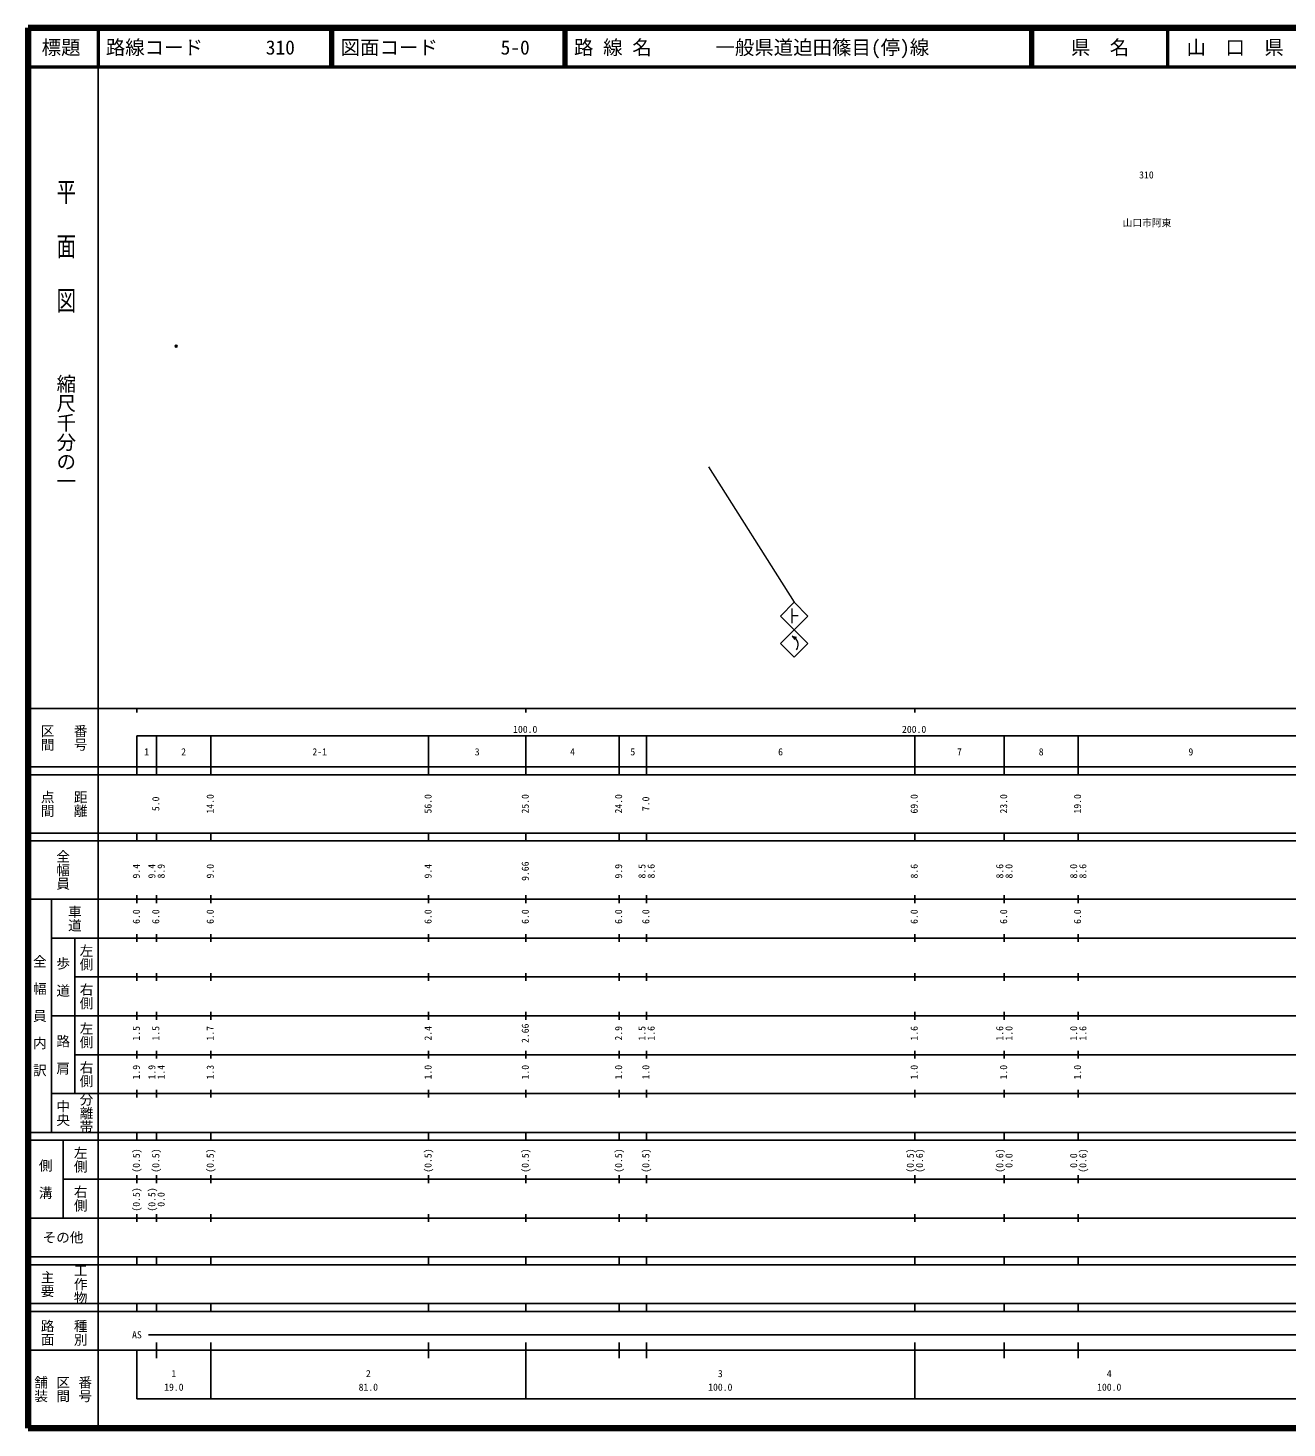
# Model space of a CAD drawing. Units: millimetres on the paper, with parts at other scales. Extents: x 40 to 680, y 20 to 380.
# Drawn here: x 40 to 363.7, y 20 to 380 of the extents above; entities that cross this region are included whole.
import ezdxf
from ezdxf.enums import TextEntityAlignment as Align

# ---------------------------------------------------------------- set-up
doc = ezdxf.new("R2010")
doc.units = ezdxf.units.MM
doc.header["$PDMODE"] = 32
doc.header["$PDSIZE"] = 0.5
doc.layers.add('M-OTRS', color=6, linetype='Continuous')
doc.layers.add('M-TTL-TXT', color=7, linetype='Continuous')
for name, color, linetype, lineweight in [('M-STR-STRC', 7, 'Continuous', 13), ('M-TTL', 2, 'Continuous', 140), ('M-TTL-BAND', 7, 'Continuous', 25), ('M-TTL-LINE', 7, 'Continuous', 50)]:
    doc.layers.add(name, color=color, linetype=linetype, lineweight=lineweight)
doc.styles.add('@ＭＳ ゴシック', font='')
doc.styles.add('ＭＳ ゴシック', font='')
doc.styles.add('ＭＳ 明朝', font='')
doc.styles.get('@ＭＳ ゴシック').set_extended_font_data('@MS Gothic')
doc.styles.get('ＭＳ ゴシック').set_extended_font_data('MS Gothic')
doc.styles.get('ＭＳ 明朝').set_extended_font_data('MS Mincho')

msp = doc.modelspace()

# ---------------------------------------------------------------- linework, layer by layer
at = {"layer": 'M-OTRS'}
msp.add_point((78.113, 298.185), dxfattribs=at)
at = {"layer": 'M-STR-STRC'}
for p, q in [((214.964, 267.151), (237.004, 232.333)), ((233.468, 228.797), (237.004, 232.333)), ((236.378, 230.691), (236.378, 226.964)), ((237.004, 232.333), (240.539, 228.797)), ((237.004, 225.261), (233.468, 228.797)), ((236.378, 228.952), (238.046, 228.952)), ((240.539, 228.797), (237.004, 225.261)), ((233.468, 221.726), (237.004, 225.261)), ((236.458, 223.62), (237.203, 222.733)), ((236.458, 223.62), (237.629, 223.371)), ((237.004, 225.261), (240.539, 221.726)), ((237.004, 218.19), (233.468, 221.726)), ((240.539, 221.726), (237.004, 218.19))]:
    msp.add_line(p, q, dxfattribs=at)
msp.add_open_spline([(237.629, 220.142), (237.944, 220.678), (238.106, 221.095), (238.055, 221.739), (237.98, 222.7), (237.226, 223.098), (236.458, 223.62)], degree=3, knots=[0, 0, 0, 0, 1, 1, 1, 2, 2, 2, 2], dxfattribs=at)
at = {"layer": 'M-TTL'}
for p, q in [((40, 380), (40, 20)), ((680, 380), (40, 380)), ((40, 20), (680, 20))]:
    msp.add_line(p, q, dxfattribs=at)
at = {"layer": 'M-TTL-BAND'}
for p, q in [((58, 370), (58, 20)), ((40, 205), (579, 205)), ((68, 205), (68, 204)), ((168, 205), (168, 204)), ((268, 205), (268, 204)), ((68, 198), (579, 198)), ((68, 198), (68, 188)), ((73, 188), (73, 198)), ((87, 188), (87, 198)), ((143, 188), (143, 198)), ((168, 188), (168, 198)), ((192, 188), (192, 198)), ((199, 188), (199, 198)), ((268, 188), (268, 198)), ((291, 188), (291, 198)), ((310, 188), (310, 198)), ((40, 190), (579, 190)), ((40, 188), (579, 188)), ((40, 173), (579, 173)), ((68, 171), (68, 173)), ((73, 171), (73, 173)), ((87, 171), (87, 173)), ((143, 171), (143, 173)), ((168, 171), (168, 173)), ((192, 171), (192, 173)), ((199, 171), (199, 173)), ((268, 171), (268, 173)), ((291, 171), (291, 173)), ((310, 171), (310, 173)), ((40, 171), (579, 171)), ((40, 156), (579, 156)), ((46, 96), (46, 156)), ((68, 155), (68, 157)), ((73, 155), (73, 157)), ((87, 155), (87, 157)), ((143, 155), (143, 157)), ((168, 155), (168, 157)), ((192, 155), (192, 157)), ((199, 155), (199, 157)), ((268, 155), (268, 157)), ((291, 155), (291, 157)), ((310, 155), (310, 157)), ((46, 146), (579, 146)), ((52, 146), (52, 106)), ((68, 145), (68, 147)), ((73, 145), (73, 147)), ((87, 145), (87, 147)), ((143, 145), (143, 147)), ((168, 145), (168, 147)), ((192, 145), (192, 147)), ((199, 145), (199, 147)), ((268, 145), (268, 147)), ((291, 145), (291, 147)), ((310, 145), (310, 147)), ((68, 135), (68, 137)), ((73, 135), (73, 137)), ((87, 135), (87, 137)), ((143, 135), (143, 137)), ((168, 135), (168, 137)), ((192, 135), (192, 137)), ((199, 135), (199, 137)), ((268, 135), (268, 137)), ((291, 135), (291, 137)), ((310, 135), (310, 137)), ((52, 136), (579, 136)), ((46, 126), (579, 126)), ((68, 125), (68, 127)), ((73, 125), (73, 127)), ((87, 125), (87, 127)), ((143, 125), (143, 127)), ((168, 125), (168, 127)), ((192, 125), (192, 127)), ((199, 125), (199, 127)), ((268, 125), (268, 127)), ((291, 125), (291, 127)), ((310, 125), (310, 127)), ((52, 116), (579, 116)), ((68, 115), (68, 117)), ((73, 115), (73, 117)), ((87, 115), (87, 117)), ((143, 115), (143, 117)), ((168, 115), (168, 117)), ((192, 115), (192, 117)), ((199, 115), (199, 117)), ((268, 115), (268, 117)), ((291, 115), (291, 117)), ((310, 115), (310, 117)), ((46, 106), (579, 106)), ((68, 105), (68, 107)), ((73, 105), (73, 107)), ((87, 105), (87, 107)), ((143, 105), (143, 107)), ((168, 105), (168, 107)), ((192, 105), (192, 107)), ((199, 105), (199, 107)), ((268, 105), (268, 107)), ((291, 105), (291, 107)), ((310, 105), (310, 107)), ((40, 96), (579, 96)), ((40, 94), (579, 94)), ((49, 94), (49, 74)), ((68, 94), (68, 96)), ((73, 94), (73, 96)), ((87, 94), (87, 96)), ((143, 94), (143, 96)), ((168, 94), (168, 96)), ((192, 94), (192, 96)), ((199, 94), (199, 96)), ((268, 94), (268, 96)), ((291, 94), (291, 96)), ((310, 94), (310, 96)), ((49, 84), (579, 84)), ((68, 83), (68, 85)), ((73, 83), (73, 85)), ((87, 83), (87, 85)), ((143, 83), (143, 85)), ((168, 83), (168, 85)), ((192, 83), (192, 85)), ((199, 83), (199, 85)), ((268, 83), (268, 85)), ((291, 83), (291, 85)), ((310, 83), (310, 85)), ((40, 74), (579, 74)), ((68, 73), (68, 75)), ((73, 73), (73, 75)), ((87, 73), (87, 75)), ((143, 73), (143, 75)), ((168, 73), (168, 75)), ((192, 73), (192, 75)), ((199, 73), (199, 75)), ((268, 73), (268, 75)), ((291, 73), (291, 75)), ((310, 73), (310, 75)), ((40, 64), (579, 64)), ((40, 62), (579, 62)), ((68, 62), (68, 64)), ((73, 62), (73, 64)), ((87, 62), (87, 64)), ((143, 62), (143, 64)), ((168, 62), (168, 64)), ((192, 62), (192, 64)), ((199, 62), (199, 64)), ((268, 62), (268, 64)), ((291, 62), (291, 64)), ((310, 62), (310, 64)), ((40, 52), (579, 52)), ((68, 50), (68, 52)), ((73, 50), (73, 52)), ((87, 50), (87, 52)), ((143, 50), (143, 52)), ((168, 50), (168, 52)), ((192, 50), (192, 52)), ((199, 50), (199, 52)), ((268, 50), (268, 52)), ((291, 50), (291, 52)), ((310, 50), (310, 52)), ((40, 50), (579, 50)), ((71, 44), (560, 44)), ((40, 40), (579, 40)), ((68, 40), (68, 27.5)), ((73, 38), (73, 42)), ((87, 27.5), (87, 42)), ((143, 38), (143, 42)), ((168, 27.5), (168, 42)), ((192, 38), (192, 42)), ((199, 38), (199, 42)), ((268, 27.5), (268, 42)), ((291, 38), (291, 42)), ((310, 38), (310, 42)), ((68, 27.5), (579, 27.5))]:
    msp.add_line(p, q, dxfattribs=at)
at = {"layer": 'M-TTL-LINE'}
for p, q in [((58, 380), (58, 370)), ((117.75, 380), (117.75, 370)), ((118.25, 380), (118.25, 370)), ((177.75, 380), (177.75, 370)), ((178.25, 380), (178.25, 370)), ((297.75, 380), (297.75, 370)), ((298.25, 380), (298.25, 370)), ((333, 380), (333, 370)), ((40, 370), (680, 370))]:
    msp.add_line(p, q, dxfattribs=at)

# ---------------------------------------------------------------- texts
at = {"layer": 'M-STR-STRC', "style": 'ＭＳ 明朝'}
for s, p in [('310', (325.701, 340.764)), ('山口市阿東', (321.451, 328.43))]:
    msp.add_text(s, height=1.833, dxfattribs=at).set_placement(p, align=Align.BOTTOM_LEFT)
at = {"layer": 'M-TTL-BAND', "style": '@ＭＳ ゴシック', "width": 1.4}
msp.add_text('平  面  図', height=3.666, rotation=270, dxfattribs=at).set_placement((49.777, 306.475), align=Align.MIDDLE_RIGHT)
at = {"layer": 'M-TTL-BAND', "style": '@ＭＳ ゴシック'}
msp.add_text('縮尺千分の一', height=3.666, rotation=270, dxfattribs=at).set_placement((49.777, 261.03), align=Align.MIDDLE_RIGHT)
for s, p in [('区間', (45, 197.5)), ('番号', (53.5, 197.5)), ('点間', (45, 180.5)), ('距離', (53.5, 180.5)), ('全幅員', (49, 163.5)), ('車道', (52, 151)), ('左側', (55, 141)), ('全\u3000幅\u3000員\u3000内\u3000訳', (43, 126)), ('歩\u3000道', (49, 136)), ('右側', (55, 131)), ('左側', (55, 121)), ('路\u3000肩', (49, 116)), ('右側', (55, 111)), ('分離帯', (55, 101)), ('中央', (49, 101)), ('左側', (53.5, 89)), ('側\u3000溝', (44.5, 84)), ('右側', (53.5, 79)), ('工作物', (53.5, 57)), ('主要', (45, 57)), ('路面', (45, 44.5)), ('種別', (53.5, 44.5)), ('舗装', (43.333, 30)), ('区間', (49, 30)), ('番号', (54.667, 30))]:
    msp.add_text(s, height=2.566, rotation=270, dxfattribs=at).set_placement(p, align=Align.MIDDLE_CENTER)
at = {"layer": 'M-TTL-BAND', "style": 'ＭＳ ゴシック'}
for s, p in [('100.0', (167.844, 198.195)), ('200.0', (267.844, 198.195)), ('1', (70.5, 192.405)), ('2', (80, 192.405)), ('2-1', (115, 192.405)), ('3', (155.5, 192.405)), ('4', (180, 192.405)), ('5', (195.5, 192.405)), ('6', (233.5, 192.405)), ('7', (279.5, 192.405)), ('8', (300.5, 192.405)), ('9', (339, 192.405)), ('AS', (68, 42.5)), ('1', (77.5, 32.523)), ('2', (127.5, 32.523)), ('3', (218, 32.523)), ('4', (318, 32.523)), ('19.0', (77.5, 29.033)), ('81.0', (127.5, 29.033)), ('100.0', (218, 29.033)), ('100.0', (318, 29.033))]:
    msp.add_text(s, height=1.833, dxfattribs=at).set_placement(p, align=Align.BOTTOM_CENTER)
for s, p in [('5.0', (74.309, 180.5)), ('14.0', (88.309, 180.5)), ('56.0', (144.309, 180.5)), ('25.0', (169.309, 180.5)), ('24.0', (193.309, 180.5)), ('7.0', (200.309, 180.5)), ('69.0', (269.309, 180.5)), ('23.0', (292.309, 180.5)), ('19.0', (311.309, 180.5)), ('9.4', (69.309, 163.174)), ('9.4', (73.309, 163.174)), ('8.9', (75.679, 163.174)), ('9.0', (88.309, 163.174)), ('9.4', (144.309, 163.174)), ('9.66', (169.309, 163.174)), ('9.9', (193.309, 163.174)), ('8.5', (199.309, 163.174)), ('8.6', (201.679, 163.174)), ('8.6', (269.309, 163.174)), ('8.6', (291.309, 163.174)), ('8.0', (293.679, 163.174)), ('8.0', (310.309, 163.174)), ('8.6', (312.679, 163.174)), ('6.0', (69.309, 151.5)), ('6.0', (74.309, 151.5)), ('6.0', (88.309, 151.5)), ('6.0', (144.309, 151.5)), ('6.0', (169.309, 151.5)), ('6.0', (193.309, 151.5)), ('6.0', (200.309, 151.5)), ('6.0', (269.309, 151.5)), ('6.0', (292.309, 151.5)), ('6.0', (311.309, 151.5)), ('1.5', (69.309, 121.5)), ('1.5', (74.309, 121.5)), ('1.7', (88.309, 121.5)), ('2.4', (144.309, 121.5)), ('2.66', (169.309, 121.5)), ('2.9', (193.309, 121.5)), ('1.5', (199.309, 121.5)), ('1.6', (201.679, 121.5)), ('1.6', (269.309, 121.5)), ('1.6', (291.309, 121.5)), ('1.0', (293.679, 121.5)), ('1.0', (310.309, 121.5)), ('1.6', (312.679, 121.5)), ('1.9', (69.309, 111.5)), ('1.9', (73.309, 111.5)), ('1.4', (75.679, 111.5)), ('1.3', (88.309, 111.5)), ('1.0', (144.309, 111.5)), ('1.0', (169.309, 111.5)), ('1.0', (193.309, 111.5)), ('1.0', (200.309, 111.5)), ('1.0', (269.309, 111.5)), ('1.0', (292.309, 111.5)), ('1.0', (311.309, 111.5)), ('(0.5)', (69.309, 88.764)), ('(0.5)', (74.309, 88.764)), ('(0.5)', (88.309, 88.764)), ('(0.5)', (144.309, 88.764)), ('(0.5)', (169.309, 88.764)), ('(0.5)', (193.309, 88.764)), ('(0.5)', (200.309, 88.764)), ('(0.5)', (268.309, 88.764)), ('(0.6)', (270.679, 88.764)), ('(0.6)', (291.309, 88.764)), ('0.0', (293.679, 88.764)), ('0.0', (310.309, 88.764)), ('(0.6)', (312.679, 88.764)), ('(0.5)', (69.309, 78.764)), ('(0.5)', (73.309, 78.764)), ('0.0', (75.679, 78.764))]:
    msp.add_text(s, height=1.833, rotation=90, dxfattribs=at).set_placement(p, align=Align.BOTTOM_CENTER)
msp.add_text('その他', height=2.566, dxfattribs=at).set_placement((49, 69), align=Align.MIDDLE_CENTER)
at = {"layer": 'M-TTL-TXT', "style": 'ＭＳ ゴシック'}
for s, p in [('標題', (48.5, 375)), ('県\u3000名', (315.625, 375)), ('山\u3000口\u3000県', (350.375, 375))]:
    msp.add_text(s, height=3.666, dxfattribs=at).set_placement(p, align=Align.MIDDLE_CENTER)
for s, p in [('路線コード', (60, 375)), ('310', (101.142, 375)), ('図面コード', (120.38, 375)), ('5-0', (161.521, 375)), ('路 線 名', (180.38, 375)), ('一般県道迫田篠目(停)線', (216.734, 375))]:
    msp.add_text(s, height=3.666, dxfattribs=at).set_placement(p, align=Align.MIDDLE_LEFT)

doc.saveas('drawing.dxf')
